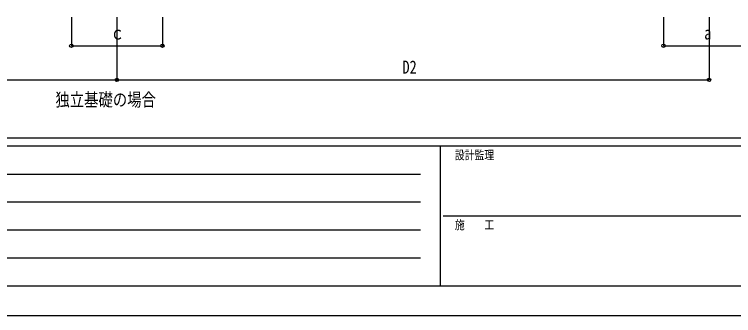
# Model space of a CAD drawing. Units: millimetres, scale not verified. Extents: x -14718 to 14718, y -10396 to 10396.
# Drawn here: x -8308 to -1991, y -10394 to -7749 of the extents above; entities that cross this region are included whole.
import ezdxf
from ezdxf.enums import TextEntityAlignment as Align

# ---------------------------------------------------------------- set-up
doc = ezdxf.new("R2010")
doc.units = ezdxf.units.MM
doc.header["$LTSCALE"] = 50
for name, color, linetype in [('0-2_USER1', 3, 'Continuous'), ('0-5_YKK_D', 6, 'Continuous'), ('0-6_YKK_ZWAK', 7, 'Continuous')]:
    doc.layers.add(name, color=color, linetype=linetype)
doc.styles.add('ＭＳ ゴシック', font='')
doc.styles.get('ＭＳ ゴシック').set_extended_font_data('MS Gothic')

msp = doc.modelspace()

# ---------------------------------------------------------------- linework, layer by layer
at = {"layer": '0-5_YKK_D'}
for p, q in [((-7807.43, -7774.3), (-7807.43, -8025.3)), ((-7407.43, -7774.3), (-7407.43, -8325.3)), ((-7407.43, -7774.3), (-7407.43, -8325.3)), ((-7007.43, -7774.3), (-7007.43, -8025.3)), ((-2607.43, -7774.3), (-2607.43, -8025.3)), ((-2207.43, -7774.3), (-2207.43, -8325.3)), ((-7807.43, -8024.3), (-7007.43, -8024.3)), ((-2607.43, -8024.3), (-1807.43, -8024.3)), ((-12607.43, -8324.3), (-7407.43, -8324.3)), ((-7407.43, -8324.3), (-2207.43, -8324.3))]:
    msp.add_line(p, q, dxfattribs=at)
for centre in [(-7807.43, -8024.3), (-7007.43, -8024.3), (-2607.43, -8024.3), (-7407.43, -8324.3), (-7407.43, -8324.3), (-2207.43, -8324.3)]:
    msp.add_circle(centre, 14.88, dxfattribs=at)
at = {"layer": '0-6_YKK_ZWAK'}
for p, q in [((13632.57, -8836.3), (-13667.43, -8836.3)), ((-4567.43, -8906.3), (-13667.43, -8906.3)), ((-4567.43, -8906.3), (-4567.43, -10131.3)), ((-17.43, -8906.3), (-4567.43, -8906.3)), ((-13518.68, -9151.3), (-4742.43, -9151.3)), ((-13518.68, -9396.3), (-4742.43, -9396.3)), ((-4541.18, -9518.8), (-17.43, -9518.8)), ((-13518.68, -9641.3), (-4742.43, -9641.3)), ((-13518.68, -9886.3), (-4742.43, -9886.3)), ((-13667.43, -10131.3), (-4567.43, -10131.3)), ((-4567.43, -10131.3), (-17.43, -10131.3))]:
    msp.add_line(p, q, dxfattribs=at)
msp.add_lwpolyline([(-14717.5, -10393.8), (14717.5, -10393.8), (14717.5, 10396.2), (-14717.5, 10396.2)], close=True, dxfattribs=at)

# ---------------------------------------------------------------- texts
at = {"layer": '0-2_USER1', "style": 'ＭＳ ゴシック', "width": 0.8}
msp.add_text('独立基礎の場合', height=115.5, dxfattribs=at).set_placement((-7947.16, -8590.3), align=Align.BOTTOM_LEFT)
at = {"layer": '0-5_YKK_D', "style": 'ＭＳ ゴシック', "width": 0.8}
for s, p in [('ｃ', (-7466.23, -8004.3)), ('a', (-2249.43, -8004.3)), ('D2', (-4899.83, -8304.3))]:
    msp.add_text(s, height=115.5, dxfattribs=at).set_placement(p, align=Align.BOTTOM_LEFT)
at = {"layer": '0-6_YKK_ZWAK', "style": 'ＭＳ ゴシック', "width": 0.8}
for s, p in [('設計監理', (-4439.1, -9046.3)), ('施\u3000\u3000工', (-4439.1, -9658.8))]:
    msp.add_text(s, height=76.98, dxfattribs=at).set_placement(p, align=Align.BOTTOM_LEFT)

doc.saveas('drawing.dxf')
